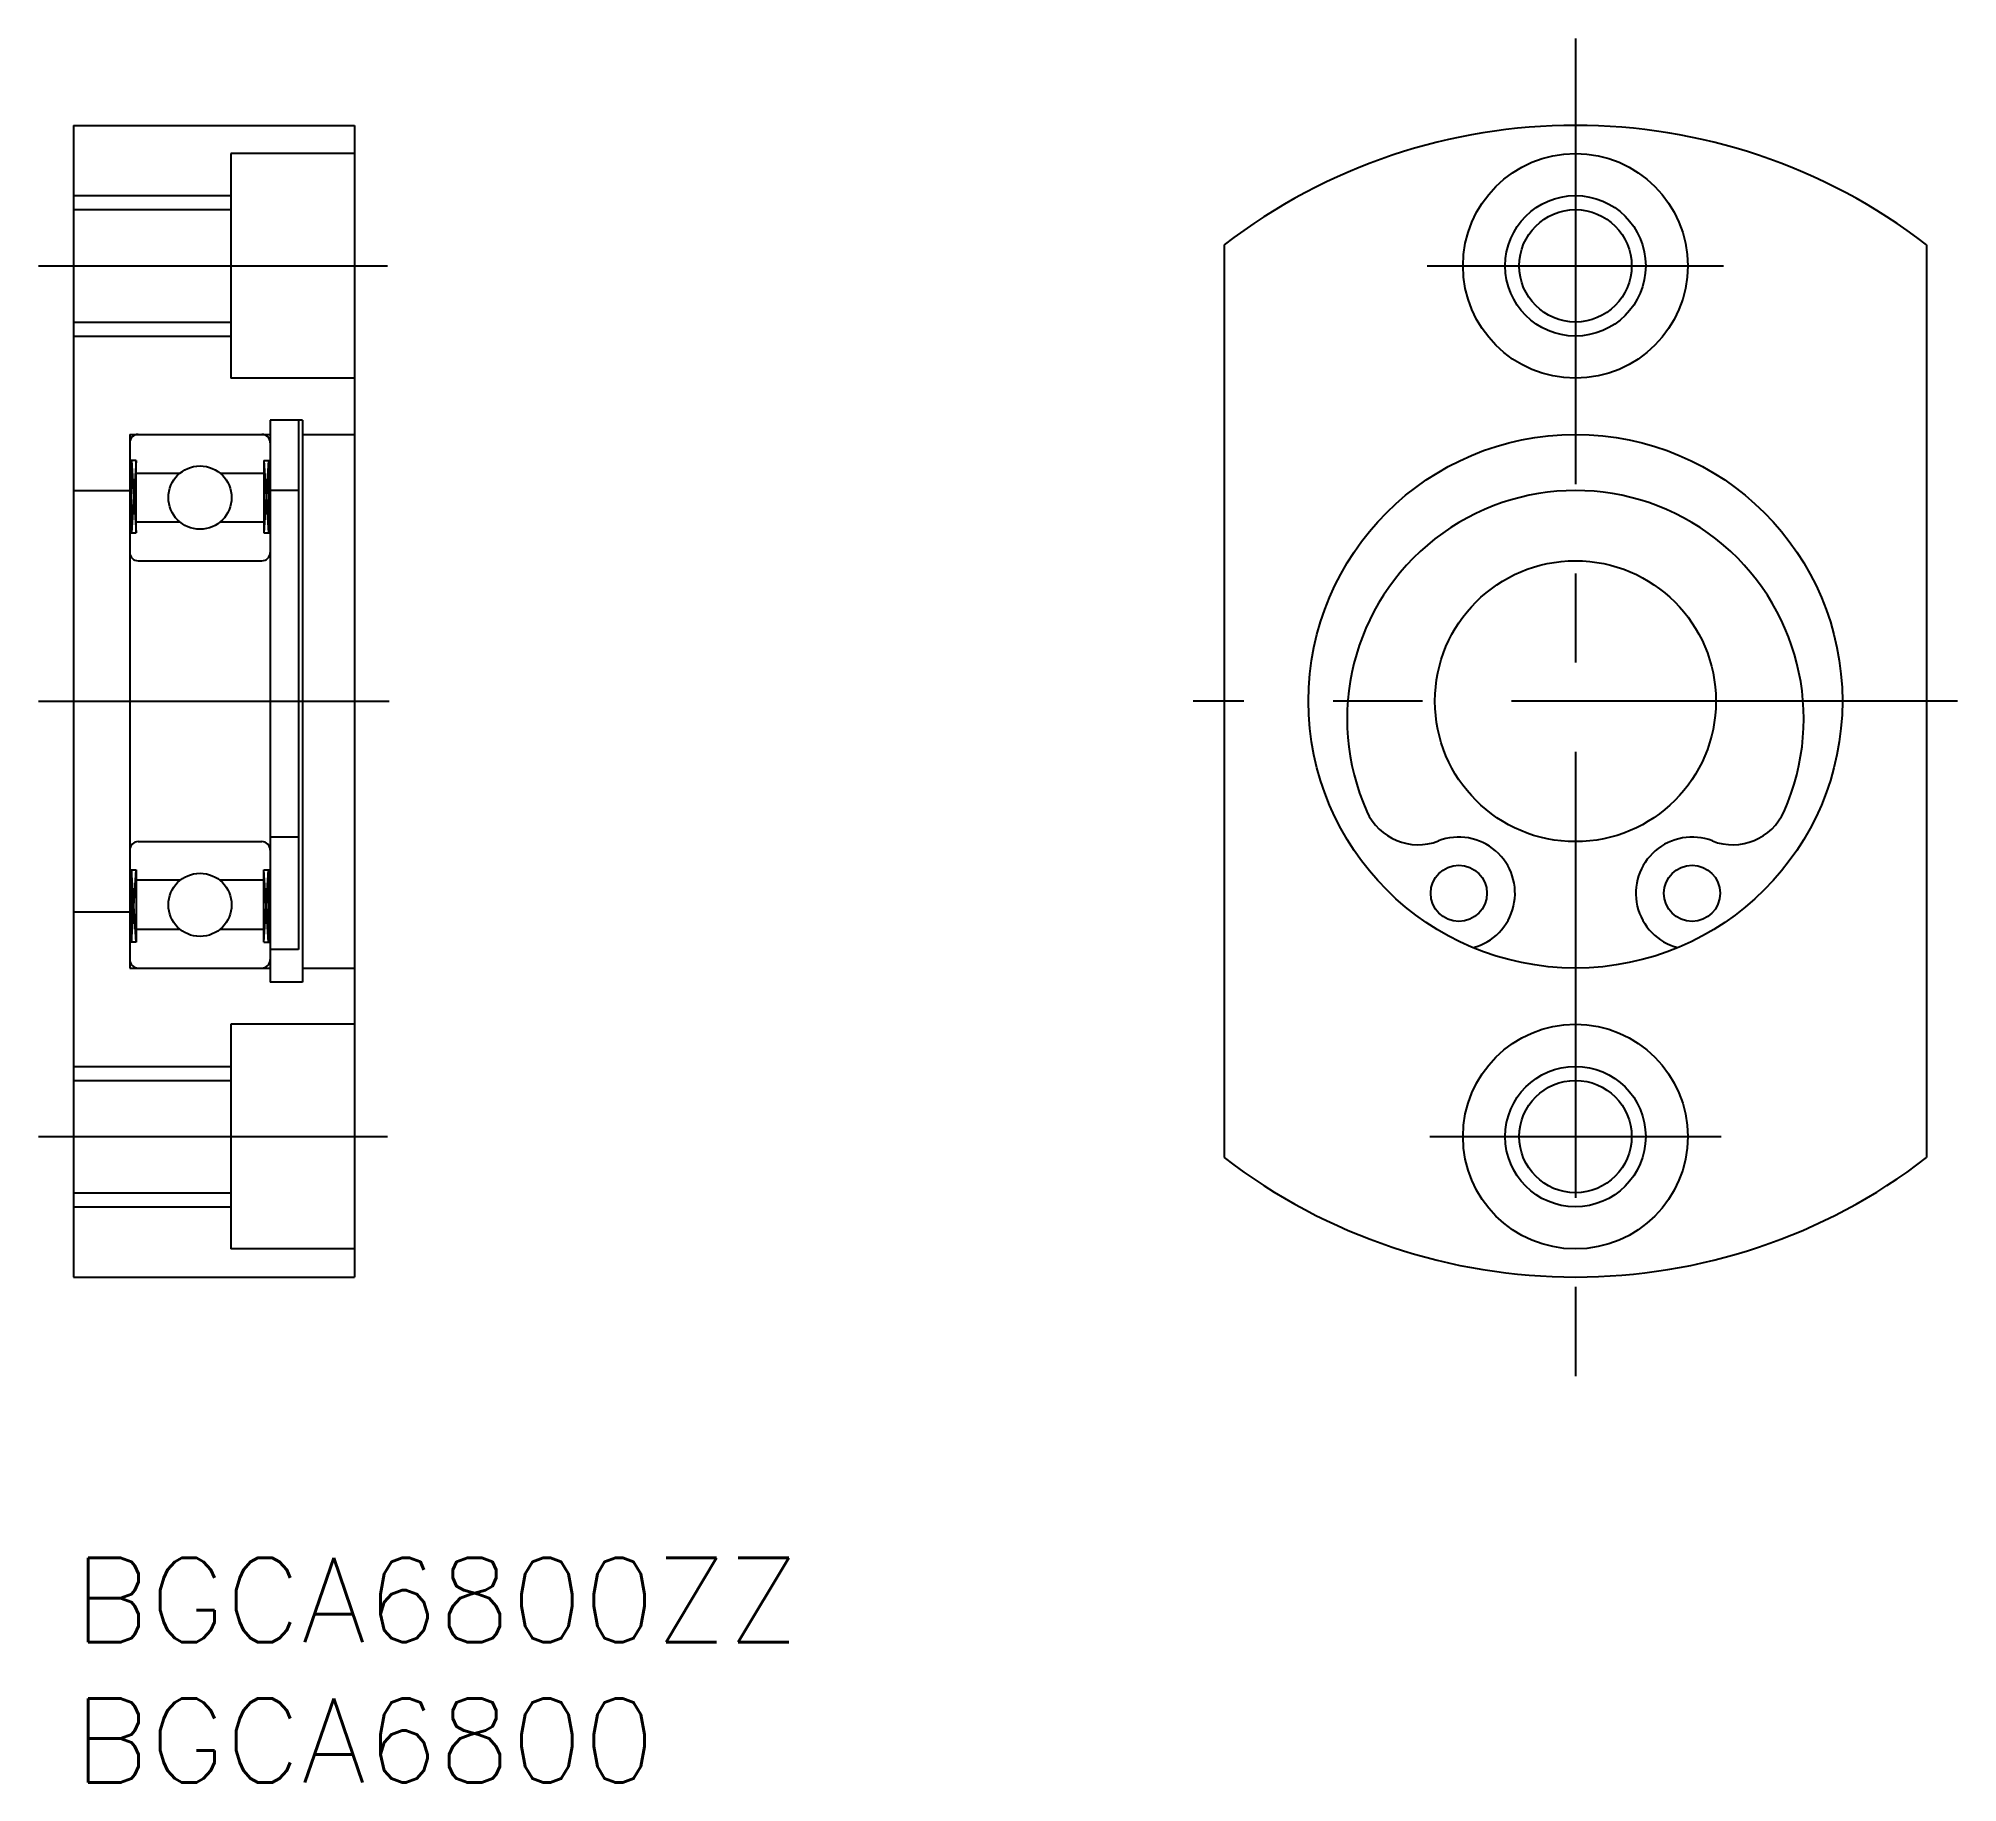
# Model space of a CAD drawing. Extents: x -1.3 to 67.1, y -8 to 54.1.
import ezdxf

# ---------------------------------------------------------------- set-up
doc = ezdxf.new("R2010")
doc.units = 0
doc.header["$LTSCALE"] = 0.5
doc.linetypes.add('CENTER', pattern=[50.8, 31.75, -6.35, 6.35, -6.35])
for name, color, linetype in [('MSM_CENTER', 1, 'CENTER'), ('MSM_CONTINUOUS', 7, 'CONTINUOUS'), ('MSM_NARROW', 5, 'CONTINUOUS'), ('MSM_PART_NUMBER', 7, 'CONTINUOUS')]:
    doc.layers.add(name, color=color, linetype=linetype)
doc.styles.get("Standard").update_dxf_attribs({"font": 'txt.shx', "height": 3, "bigfont": 'bigfont.shx'})

# ---------------------------------------------------------------- blocks, each defined once
blk = doc.blocks.new('*U9')
at = {"layer": 'MSM_PART_NUMBER'}
blk.add_text('BGCA6800ZZ', height=3, dxfattribs=at).set_placement((0, -3))
blk = doc.blocks.new('*U10')
at = {"layer": 'MSM_PART_NUMBER'}
blk.add_text('BGCA6800', height=3, dxfattribs=at).set_placement((0, -8))

msp = doc.modelspace()

# ---------------------------------------------------------------- linework, layer by layer
at = {"layer": 'MSM_CENTER'}
for p, q in [((53.453, 54.098), (53.453, 5.964)), ((-1.253, 46), (11.176, 46)), ((48.179, 46), (58.727, 46)), ((-1.253, 30.5), (11.238, 30.5)), ((67.055, 30.5), (39.851, 30.5)), ((-1.253, 15), (11.176, 15)), ((48.271, 15), (58.635, 15))]:
    msp.add_line(p, q, dxfattribs=at)
at = {"layer": 'MSM_CONTINUOUS'}
for p, q in [((0, 51), (10, 51)), ((0, 51), (0, 10)), ((10, 51), (10, 10)), ((5.6, 50), (5.6, 42)), ((10, 50), (5.6, 50)), ((0, 48), (5.6, 48)), ((40.953, 46.748), (40.953, 14.252)), ((65.953, 46.748), (65.953, 14.252)), ((0, 44), (5.6, 44)), ((10, 42), (5.6, 42)), ((7, 40.5), (7, 20.5)), ((8.15, 40.5, 0.5), (7, 40.5, 0.5)), ((8, 40.5), (8, 21.661)), ((8.15, 40.5), (8.15, 20.5)), ((2, 40), (7, 40)), ((2, 40), (2, 21)), ((8.15, 40), (10, 40)), ((2.23, 39.075), (2, 39.075)), ((2.057, 36.5), (2.057, 39.075)), ((2.057, 39.075), (2.23, 36.5)), ((2.23, 39.075), (2.057, 36.5)), ((2.23, 36.5), (2.23, 39.075)), ((6.77, 39.075), (7, 39.075)), ((6.77, 39.075), (6.77, 36.5)), ((6.77, 39.075), (6.942, 36.5)), ((6.942, 39.075), (6.77, 36.5)), ((6.942, 39.075), (6.942, 36.5)), ((2.23, 38.62), (3.787, 38.62)), ((5.213, 38.62), (6.77, 38.62)), ((0, 38), (2, 38)), ((8, 38, 0.5), (7, 38, 0.5)), ((2, 36.5), (2.23, 36.5)), ((3.799, 36.87), (2.23, 36.87)), ((6.77, 36.87), (5.201, 36.87)), ((6.77, 36.5), (7, 36.5)), ((2.3, 35.5), (6.7, 35.5)), ((2.3, 25.5), (6.7, 25.5)), ((8, 25.661, 0.5), (7, 25.661, 0.5)), ((2, 24.5), (2.23, 24.5)), ((2.057, 24.5), (2.057, 21.925)), ((2.057, 21.925), (2.23, 24.5)), ((2.23, 21.925), (2.057, 24.5)), ((2.23, 24.5), (2.23, 21.925)), ((3.799, 24.13), (2.23, 24.13)), ((6.77, 24.13), (5.201, 24.13)), ((6.77, 21.925), (6.77, 24.5)), ((6.77, 21.925), (6.942, 24.5)), ((6.942, 21.925), (6.77, 24.5)), ((6.77, 24.5), (7, 24.5)), ((6.942, 21.925), (6.942, 24.5)), ((0, 23), (2, 23)), ((2.23, 21.925), (2, 21.925)), ((2.23, 22.38), (3.787, 22.38)), ((5.213, 22.38), (6.77, 22.38)), ((6.77, 21.925), (7, 21.925)), ((8, 21.661, 0.5), (7, 21.661, 0.5)), ((2, 21), (7, 21)), ((8.15, 20.5, 0.5), (7, 20.5, 0.5)), ((8.15, 21), (10, 21)), ((10, 19), (5.6, 19)), ((5.6, 19), (5.6, 11)), ((0, 17), (5.6, 17)), ((0, 13), (5.6, 13)), ((10, 11), (5.6, 11)), ((0, 10), (10, 10))]:
    msp.add_line(p, q, dxfattribs=at)
for centre, radius in [((53.453, 46), 4), ((53.453, 46), 2), ((53.453, 30.5), 9.5), ((4.5, 37.75), 1.125), ((53.453, 30.5), 5), ((49.303, 23.661), 1), ((57.603, 23.661), 1), ((4.5, 23.25), 1.125), ((53.453, 15), 4), ((53.453, 15), 2)]:
    msp.add_circle(centre, radius, dxfattribs=at)
for centre, radius, start, end in [((53.453, 30.5), 20.5, 52.42813, 127.57187), ((2.3, 39.7), 0.3, 90, 180), ((6.7, 39.7), 0.3, 0, 90), ((53.453, 29.875), 8.125, 336.05719, 203.94281), ((2.3, 35.8), 0.3, 180, 270), ((6.7, 35.8), 0.3, 270, 0), ((47.855, 27.389), 2, 203.94281, 291.2223), ((59.051, 27.389), 2, 248.7777, 336.05719), ((2.3, 25.2), 0.3, 90, 180), ((6.7, 25.2), 0.3, 0, 90), ((49.303, 23.661), 2, 284.69943, 111.2223), ((57.603, 23.661), 2, 68.7777, 255.30057), ((2.3, 21.3), 0.3, 180, 270), ((6.7, 21.3), 0.3, 270, 0), ((53.453, 30.5), 20.5, 232.42813, 307.57187)]:
    msp.add_arc(centre, radius, start, end, dxfattribs=at)
at = {"layer": 'MSM_NARROW'}
for p, q in [((0, 48.5), (5.6, 48.5)), ((0, 43.5), (5.6, 43.5)), ((0, 17.5), (5.6, 17.5)), ((0, 12.5), (5.6, 12.5))]:
    msp.add_line(p, q, dxfattribs=at)
for centre in [(53.453, 46), (53.453, 15)]:
    msp.add_circle(centre, 2.5, dxfattribs=at)

# ---------------------------------------------------------------- block references
at = {"layer": 'MSM_CONTINUOUS'}
for name in ['*U9', '*U10']:
    msp.add_blockref(name, (0, 0), dxfattribs=at)

doc.saveas('drawing.dxf')
